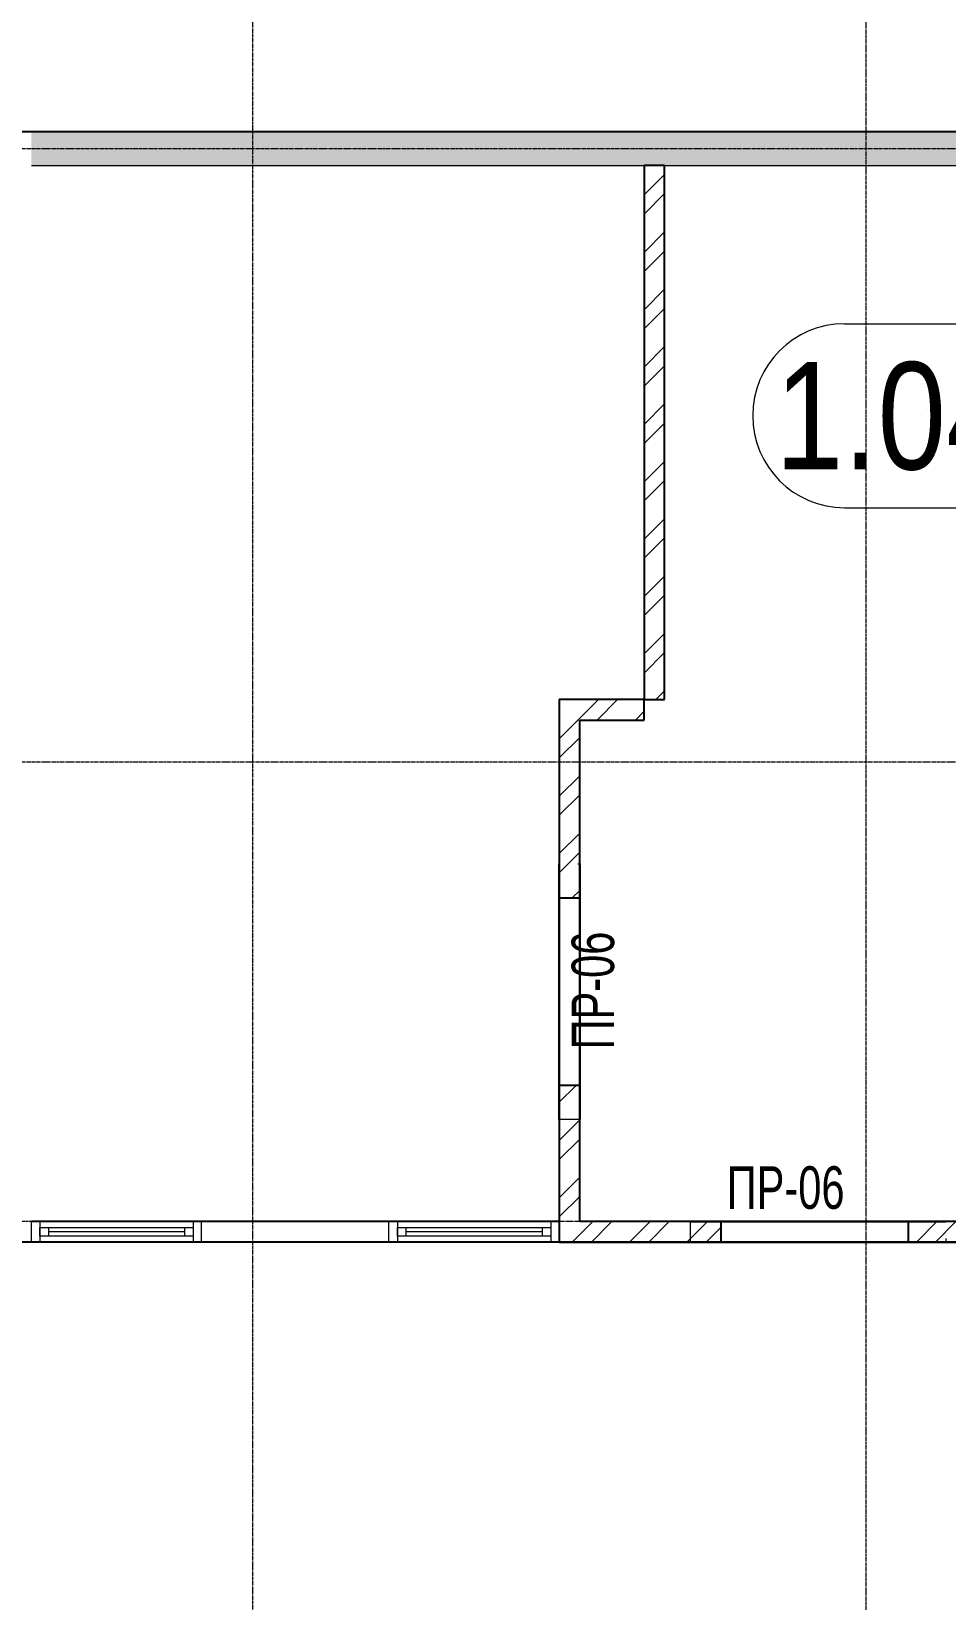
# Model space of a CAD drawing. Header units: millimetres. Extents: x -231292 to 573618, y -153144 to 564035.
# Drawn here: x 15383 to 20758, y -82370 to -73158 of the extents above; entities that cross this region are included whole.
import ezdxf
from ezdxf.enums import TextEntityAlignment as Align

# ---------------------------------------------------------------- set-up
doc = ezdxf.new("R2010")
doc.units = ezdxf.units.MM
doc.linetypes.add('CENTER2', pattern=[28.575, 19.05, -3.175, 3.175, -3.175])
doc.layers.get('0').update_dxf_attribs({"color": 250})
doc.layers.get('Defpoints').update_dxf_attribs({"color": 250})
for name, color, linetype, lineweight in [('АР_Area', 250, 'Continuous', 5), ('АР_Окна', 250, 'Continuous', 5), ('АР_Стены кирпич', 250, 'Continuous', 20), ('АР_Стены ПЕНОблок', 250, 'Continuous', 20), ('АР_Штриховка', 250, 'Continuous', 0), ('РД_Оси_100', 250, 'Continuous', 0), ('РД_проем_инж перемыч_фахверк', 250, 'Continuous', 18)]:
    doc.layers.add(name, color=color, linetype=linetype, lineweight=lineweight)
doc.layers.add('РД_Витраж_вн', color=250, linetype='Continuous')
doc.layers.add('РД_Перемычка инж проемов', color=250, linetype='Continuous')
doc.layers.add('РД_Проем', color=250, linetype='Continuous', lineweight=0, plot=False)
doc.layers.add('РД_проем_инж перемыч_подсчет', color=250, linetype='Continuous', lineweight=30, plot=False)
doc.styles.add('Arial0', font='arial.ttf')
doc.styles.add('style1', font='ARIALN.TTF')
doc.styles.add('ккк', font='isocpeur.ttf', dxfattribs={"width": 0.85, "oblique": 15})

# ---------------------------------------------------------------- blocks, each defined once
blk = doc.blocks.new('MOK-МаркаПом_овал_ареал')
for p, q in [((-2.75, 3), (2.75, 3)), ((-2.75, -3), (2.75, -3))]:
    blk.add_line(p, q)
for centre, radius, start, end in [((-2.75, 0), 3, 90, 270), ((2.75, 0), 3, 270, 90), ((-3.75, 0), 3.5, 0, 0.001)]:
    blk.add_arc(centre, radius, start, end)
at = {"color": 0, "style": 'style1'}
blk.add_attdef('АР-ПОМЕЩЕНИЕ:НОМЕР', text='', height=3.5, dxfattribs=at).set_placement((0, 0), align=Align.MIDDLE)
at = {"layer": 'Defpoints', "color": 2, "style": 'style1'}
blk.add_attdef('АР-ПОМЕЩЕНИЕ:НАИМЕНОВАНИЕ', text='', height=1, dxfattribs=at).set_placement((-0.094, -4.814), align=Align.MIDDLE)
blk = doc.blocks.new('MOK-МаркаПеремычки')
at = {"color": 0, "style": 'ккк', "oblique": 15, "width": 0.85}
blk.add_attdef('АР-ПРОЕМ:ПЕРЕМЫЧКА', text='', height=2.5, dxfattribs=at).set_placement((0, 0), align=Align.MIDDLE)
blk = doc.blocks.new('оси_рен')
at = {"layer": 'РД_Оси_100', "color": 251, "linetype": 'CENTER2', "true_color": 0x636466}
for p, q in [((1189697.958, 210913.25), (1241712.916, 210913.25)), ((1189697.958, 207313.25), (1241712.916, 207313.25)), ((1241712.916, 204613.25), (1189697.958, 204613.25))]:
    blk.add_line(p, q, dxfattribs=at)
for points in [[(1203452.916, 135558.25), (1203452.916, 223268.25)], [(1207052.916, 223268.25), (1207052.916, 135558.25)]]:
    blk.add_lwpolyline(points, dxfattribs=at)

msp = doc.modelspace()

# ---------------------------------------------------------------- hatches: boundary and pattern name
at = {"layer": 'АР_Штриховка', "linetype": 'Continuous', "lineweight": 0, "true_color": 0x000000}
h = msp.add_hatch(dxfattribs=at)
h.set_pattern_fill('AR-CONC', color=18, angle=-315, style=0)
h.set_pattern_definition([(95, (8883.46, -162345.28), (140.09465, 117.55338), [19.05, -209.55]), (40, (8883.46, -162345.28), (-160.01845, 110.17673), [15.24, -167.6406]), (145.45144, (8895.13, -162335.49), (-19.9238, 227.7301), [16.19, -178.09024]), (91.1842, (8847.54, -162309.36), (221.41024, 161.9534), [28.575, -314.325]), (141.63556, (8866, -162295.87), (-7.0866, 342.8268), [24.285, -267.1356]), (36.18415, (8847.54, -162309.36), (-7.0866, 342.8268), [22.86, -251.4597]), (66, (8874.48, -162300.38), (179.51998, 34.89515), [19.05, -209.55]), (11, (8874.48, -162300.38), (-86.53993, 173.9412), [15.24, -167.64]), (116.45145, (8889.44, -162297.47), (92.98005, 208.83634), [16.19, -178.08994]), (82.5, (8883.46, -162345.28), (-57.60547, 61.973414), [0, -165.608, 0, -170.18, 0, -168.275]), (52.5, (8883.46, -162345.28), (-23.58973, 118.087), [0, -97.028, 0, -161.798, 0, -64.135]), (12.5, (8843.406, -162385.335), (99.927863, 91.826196), [0, -63.5, 0, -198.12, 0, -262.89]), (2.5, (8825.45, -162403.3), (86.7639, 122.7224), [0, -82.55, 0, -131.572, 0, -186.69])])
h.paths.add_polyline_path([(15383.458, -73745.283), (15383.458, -73945.283), (18982.189, -73945.283), (18982.189, -73745.283)], flags=0)
h.paths.add_polyline_path([(18982.189, -73745.283), (18982.189, -73945.283), (21283.458, -73945.283), (21283.458, -73745.283)], flags=0)
h = msp.add_hatch(dxfattribs=at)
h.set_pattern_fill('ANSI32', color=18, scale=25, angle=-360, style=0)
h.set_pattern_definition([(45, (8883.46, -162345.28), (-168.3798, 168.3798), []), (45, (8995.7, -162345.28), (-168.3798, 168.3798), [])])
h.paths.add_polyline_path([(18982.189, -77080.889), (19102.189, -77080.889), (19102.189, -73945.283), (18982.189, -73945.283)], flags=0)
h = msp.add_hatch(dxfattribs=at)
h.set_pattern_fill('ANSI32', color=18, scale=25, angle=-360, style=0)
h.set_pattern_definition([(45, (8883.46, -162345.28), (-168.3798, 168.3798), []), (45, (8995.7, -162345.28), (-168.3798, 168.3798), [])])
h.paths.add_polyline_path([(18603.458, -77200.889), (18483.458, -77080.889), (18483.458, -78245.283), (18603.458, -78245.283)], flags=0)
h.paths.add_polyline_path([(18603.458, -79345.283), (18483.458, -79345.283), (18483.458, -80265.283), (18603.458, -80145.283)], flags=0)
h = msp.add_hatch(dxfattribs=at)
h.set_pattern_fill('ANSI32', color=18, scale=25, style=0)
h.set_pattern_definition([(45, (8883.46, -162345.28), (-168.3798, 168.3798), []), (45, (8995.7, -162345.28), (-168.3798, 168.3798), [])])
h.paths.add_polyline_path([(18483.458, -77080.889), (18603.458, -77200.889), (18982.189, -77200.889), (18982.189, -77080.889)], flags=0)
h = msp.add_hatch(dxfattribs=at)
h.set_pattern_fill('ANSI32', color=18, scale=25, angle=-360, style=0)
h.set_pattern_definition([(45, (8883.46, -162345.28), (-168.3798, 168.3798), []), (45, (8995.7, -162345.28), (-168.3798, 168.3798), [])])
h.paths.add_polyline_path([(21283.458, -80265.283), (21283.458, -80145.283), (20533.458, -80145.283), (20533.458, -80265.283)], flags=0)
h.paths.add_polyline_path([(19433.458, -80265.283), (19433.458, -80145.283), (18603.458, -80145.283), (18483.458, -80265.283)], flags=0)

# ---------------------------------------------------------------- linework, layer by layer
at = {"lineweight": -3}
msp.add_lwpolyline([(26983.452, -76195.283), (26983.452, -76195.324), (22503.452, -76468.567), (22503.452, -73648.567), (21283.452, -73648.567), (21283.452, -73748.567), (8983.452, -73748.567), (8983.452, -71548.567), (36563.452, -71548.567), (36563.452, -74948.567), (36283.452, -74948.567), (36283.452, -76198.567)], dxfattribs=at)
msp.add_lwpolyline([(21283.458, -80265.283), (8983.458, -80265.283), (8983.458, -98050.283), (21283.458, -98050.283)], close=True, dxfattribs=at)
at = {"layer": 'АР_Окна', "color": 18, "linetype": 'Continuous', "lineweight": 5, "true_color": 0x000000}
for p, q in [((16383.458, -80145.283), (15383.458, -80145.283)), ((18483.458, -80145.283), (17483.458, -80145.283)), ((15483.458, -80180.283), (15483.458, -80230.283)), ((16283.458, -80205.283), (15483.458, -80205.283)), ((16283.458, -80180.283), (16283.458, -80230.283)), ((17583.458, -80180.283), (17583.458, -80230.283)), ((18383.458, -80205.283), (17583.458, -80205.283)), ((18383.458, -80180.283), (18383.458, -80230.283)), ((16383.458, -80265.283), (15383.458, -80265.283)), ((18483.458, -80265.283), (17483.458, -80265.283))]:
    msp.add_line(p, q, dxfattribs=at)
for points in [[(15433.458, -80265.283), (15383.458, -80265.283), (15383.458, -80145.283), (15433.458, -80145.283)], [(16333.458, -80265.283), (16383.458, -80265.283), (16383.458, -80145.283), (16333.458, -80145.283)], [(17533.458, -80265.283), (17483.458, -80265.283), (17483.458, -80145.283), (17533.458, -80145.283)], [(18433.458, -80265.283), (18483.458, -80265.283), (18483.458, -80145.283), (18433.458, -80145.283)], [(16333.458, -80180.283), (16333.458, -80230.283), (15433.458, -80230.283), (15433.458, -80180.283)], [(18433.458, -80180.283), (18433.458, -80230.283), (17533.458, -80230.283), (17533.458, -80180.283)]]:
    msp.add_lwpolyline(points, close=True, dxfattribs=at)
at = {"layer": 'АР_Стены кирпич', "color": 18, "linetype": 'Continuous', "lineweight": 25, "true_color": 0x000000}
for p, q in [((19102.189, -73945.283), (18982.189, -73945.283)), ((18982.189, -73945.283), (18982.189, -77080.889)), ((19102.189, -77080.889), (19102.189, -73945.283)), ((18483.458, -77080.889), (18483.458, -78245.283)), ((18982.189, -77080.889), (18483.458, -77080.889)), ((18982.189, -77080.889), (19102.189, -77080.889)), ((18982.189, -77200.889), (18982.189, -77080.889)), ((18603.458, -78245.283), (18603.458, -77200.889)), ((18603.458, -77200.889), (18982.189, -77200.889)), ((18483.458, -78245.283), (18603.458, -78245.283)), ((18603.458, -79345.283), (18483.458, -79345.283)), ((18483.458, -79345.283), (18483.458, -80265.283)), ((18603.458, -80145.283), (18603.458, -79345.283)), ((19433.458, -80145.283), (18603.458, -80145.283)), ((19433.458, -80265.283), (19433.458, -80145.283)), ((21283.458, -80145.283), (20533.458, -80145.283)), ((20533.458, -80145.283), (20533.458, -80265.283)), ((18483.458, -80265.283), (19433.458, -80265.283)), ((20533.458, -80265.283), (21283.458, -80265.283))]:
    msp.add_line(p, q, dxfattribs=at)
at = {"layer": 'АР_Стены кирпич', "color": 18, "linetype": 'Continuous', "lineweight": 0, "true_color": 0x000000}
for p, q in [((18592.124, -78045.283), (18603.458, -78045.283)), ((18603.458, -79545.283), (18483.458, -79545.283)), ((19253.458, -80265.283), (19253.458, -80145.283)), ((20753.458, -80244.658), (20753.458, -80265.283))]:
    msp.add_line(p, q, dxfattribs=at)
at = {"layer": 'АР_Стены ПЕНОблок', "color": 18, "linetype": 'Continuous', "lineweight": 20, "true_color": 0x000000}
for p, q in [((18982.189, -73745.283), (15383.458, -73745.283)), ((21283.458, -73745.311), (18982.189, -73745.306)), ((15383.458, -73945.283), (18982.189, -73945.283)), ((18982.189, -73945.283), (21283.458, -73945.283))]:
    msp.add_line(p, q, dxfattribs=at)
at = {"layer": 'РД_Витраж_вн', "color": 18, "linetype": 'Continuous', "lineweight": 25, "true_color": 0x000000}
for p, q in [((18483.458, -80145.283), (15383.458, -80145.283)), ((18483.458, -80265.283), (15383.458, -80265.283))]:
    msp.add_line(p, q, dxfattribs=at)
at = {"layer": 'РД_Проем', "color": 18, "linetype": 'Continuous', "lineweight": 0, "true_color": 0x000000}
for p, q in [((18483.458, -78245.283), (18483.458, -79345.283)), ((18603.458, -78245.283), (18603.458, -79345.283)), ((18483.458, -80145.283), (15383.458, -80145.283)), ((20533.458, -80145.283), (19433.458, -80145.283)), ((18483.458, -80265.283), (15383.458, -80265.283)), ((20533.458, -80265.283), (19433.458, -80265.283))]:
    msp.add_line(p, q, dxfattribs=at)
at = {"layer": 'РД_проем_инж перемыч_подсчет', "color": 18, "linetype": 'Continuous', "lineweight": 30, "true_color": 0x000000}
for p, q in [((18483.458, -79545.283), (18483.458, -78045.283)), ((18603.458, -79545.283), (18603.458, -78045.283)), ((19253.458, -80145.283), (20753.458, -80145.283)), ((19253.458, -80265.283), (20753.458, -80265.283))]:
    msp.add_line(p, q, dxfattribs=at)
at = {"layer": 'РД_проем_инж перемыч_фахверк', "color": 18, "linetype": 'Continuous', "lineweight": 18, "true_color": 0x000000}
for p, q in [((15383.458, -80145.283), (18483.458, -80145.283)), ((15383.458, -80265.283), (18483.458, -80265.283))]:
    msp.add_line(p, q, dxfattribs=at)

# ---------------------------------------------------------------- block references
at = {"rotation": 359.999868838025}
msp.add_blockref('оси_рен', (-1186769.82, -284755.728), dxfattribs=at)
at = {"layer": 'АР_Area', "color": 18, "linetype": 'Continuous', "lineweight": 5, "true_color": 0x000000}
ref = msp.add_blockref('MOK-МаркаПом_овал_ареал', (20654.429, -75414.331), dxfattribs=dict(at, xscale=180, yscale=180, zscale=100))
ref.add_attrib('АР-ПОМЕЩЕНИЕ:НОМЕР', '1.044', dxfattribs={"layer": '0', "color": 0, "height": 630, "style": 'style1'}).set_placement((20654.429, -75414.331), align=Align.MIDDLE)
at = {"layer": 'РД_Перемычка инж проемов', "color": 18, "linetype": 'Continuous', "lineweight": -3, "true_color": 0x000000}
ref = msp.add_blockref('MOK-МаркаПеремычки', (18680.858, -78788.661, 200), dxfattribs=dict(at, xscale=100, yscale=100, zscale=100, rotation=89.99999999999997))
ref.add_attrib('АР-ПРОЕМ:ПЕРЕМЫЧКА', 'ПР-06', dxfattribs={"layer": '0', "color": 0, "height": 250, "rotation": 90, "style": 'Arial0', "width": 0.7}).set_placement((18680.858, -78788.661, 200), align=Align.MIDDLE)
ref = msp.add_blockref('MOK-МаркаПеремычки', (19812.948, -79945.283), dxfattribs=dict(at, xscale=100, yscale=100, zscale=100))
ref.add_attrib('АР-ПРОЕМ:ПЕРЕМЫЧКА', 'ПР-06', dxfattribs={"layer": '0', "color": 0, "height": 250, "style": 'Arial0', "width": 0.7}).set_placement((19812.948, -79945.283), align=Align.MIDDLE)

doc.saveas('drawing.dxf')
